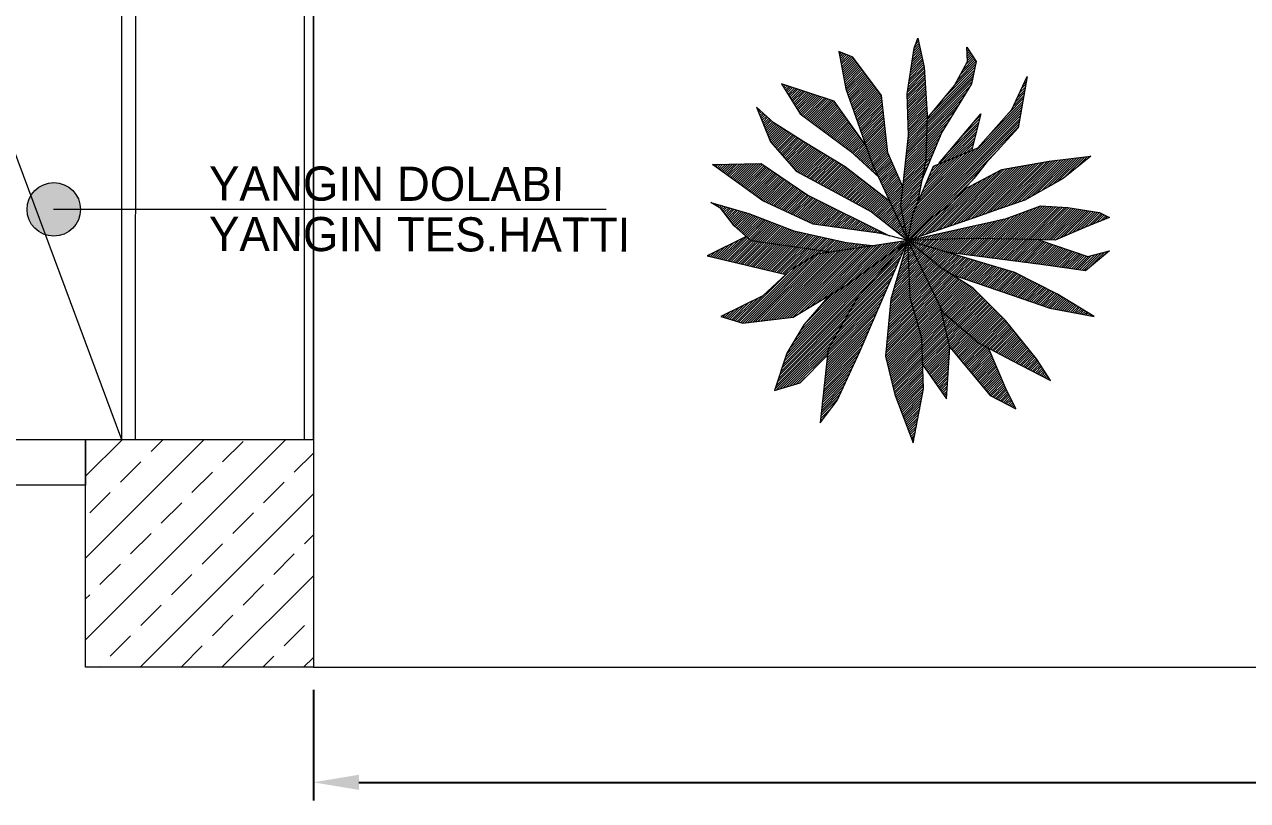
# Model space of a CAD drawing. Header units: millimetres. Extents: x 7998 to 72132, y -12523 to 5591.
# Drawn here: x 64704.6 to 64973.1, y -7909.1 to -7738.8 of the extents above; entities that cross this region are included whole.
import ezdxf

# ---------------------------------------------------------------- set-up
doc = ezdxf.new("R2010")
doc.units = ezdxf.units.MM
doc.layers.add('vfolha2', color=110, linetype='Continuous')
doc.layers.add('Xray_Column Scan', color=7, linetype='Continuous', lineweight=13, true_color=0x525252)
doc.layers.add('Xray_Hatch', color=7, linetype='Continuous', lineweight=0, true_color=0x424242)
for name, color, linetype, lineweight in [('Xray_Concrete Arme Column', 8, 'Continuous', 35), ('Xray_Furniture Temporary', 23, 'Continuous', 15), ('Xray_Partition Wall', 254, 'Continuous', 25), ('Xray_Slab', 165, 'Continuous', 15), ('Xray_Text Area', 252, 'Continuous', 20)]:
    doc.layers.add(name, color=color, linetype=linetype, lineweight=lineweight)
doc.styles.add('ODA ISIMLERI', font='GOTHIC.TTF', dxfattribs={"width": 0.8, "height": 27})
doc.styles.get("Standard").update_dxf_attribs({"font": 'arial.ttf'})
doc.dimstyles.new('IC OLCU', dxfattribs={"dimtxt": 12, "dimasz": 10, "dimexe": 4, "dimexo": 5, "dimgap": 3, "dimtad": 1, "dimdec": 0, "dimtxsty": 'Standard', "dimcen": 5, "dimdle": 10, "dimclrd": 154, "dimclre": 154, "dimclrt": 151, "dimadec": 0, "dimazin": 0, "dimtfac": 1, "dimtdec": 0, "dimtmove": 0, "dimatfit": 3, "dimfxl": 1, "dimarcsym": 0})
pattern_1 = [(45, (-77721.82284, -4811.66158), (-0.25762868125, 0.25762868125), [])]

# ---------------------------------------------------------------- blocks, each defined once
blk = doc.blocks.new('*D2716')
at = {"color": 154, "lineweight": -2, "transparency": 16777216}
for p, q in [((64768.01, -7884.87), (64768.01, -7909.15)), ((65234.02, -7884.87), (65234.02, -7909.15)), ((64778.01, -7905.15), (65224.02, -7905.15))]:
    blk.add_line(p, q, dxfattribs=at)
at = {"color": 154, "transparency": 16777216}
for points in [[(64778.01, -7903.48), (64778.01, -7906.81), (64768.01, -7905.15)], [(65224.02, -7903.48), (65224.02, -7906.81), (65234.02, -7905.15)]]:
    blk.add_solid(points, dxfattribs=at)
at = {"layer": 'Defpoints', "color": 0, "transparency": 16777216}
for p in [(64768.01, -7879.87), (65234.02, -7879.87), (65234.02, -7905.15)]:
    blk.add_point(p, dxfattribs=at)
at = {"color": 151, "lineweight": 0, "transparency": 16777216, "insert": (65001.02, -7896.02), "char_height": 12, "attachment_point": 5}
blk.add_mtext('466', dxfattribs=at)

msp = doc.modelspace()

# ---------------------------------------------------------------- hatches: boundary and pattern name
at = {"layer": 'vfolha2', "linetype": 'ByBlock', "lineweight": 0}
h = msp.add_hatch(dxfattribs=at)
h.set_pattern_fill('ANSI31', color=9, scale=2.914736, style=0)
h.set_pattern_definition(pattern_1)
h.paths.add_polyline_path([(64898.69, -7763.1), (64896.99, -7778.61), (64898.51, -7786.17), (64899.72, -7780.25), (64900.58, -7778.21), (64902.44, -7768.39), (64902.78, -7758.54), (64902.1, -7748.14), (64900.74, -7741.75), (64899.88, -7743.94), (64898.35, -7753.98)])
h.paths.add_polyline_path([(64914.53, -7758.35), (64905.27, -7769.38), (64912.53, -7766.38)])
h.paths.add_polyline_path([(64919.13, -7770.58), (64910.79, -7775.02), (64907.72, -7778.42), (64903.46, -7781.34), (64898.51, -7786.17), (64913.33, -7781.16), (64918.45, -7779.33), (64924.23, -7777.33), (64932.58, -7772.59), (64938.71, -7767.66), (64929.51, -7768.75)])
h.paths.add_polyline_path([(64929.68, -7801.04), (64939.39, -7802.87), (64931.38, -7797.94), (64922.02, -7793.2), (64898.51, -7786.17), (64905.67, -7792.1), (64907.96, -7793.56), (64921.17, -7798.12)])
h.paths.add_polyline_path([(64880.99, -7809.98), (64879.28, -7826.22), (64883.03, -7821.29), (64887.97, -7810.53), (64898.51, -7786.17), (64887.46, -7798.67)])
h.paths.add_polyline_path([(64866.68, -7798.31), (64857.49, -7802.87), (64862.26, -7804.33), (64873.32, -7803.05), (64884.73, -7796.12), (64898.51, -7786.17), (64888.31, -7787.72), (64878.6, -7789.19), (64872.81, -7792.65)])
h.paths.add_polyline_path([(64866.34, -7769.3), (64855.62, -7769.48), (64866.68, -7777.51), (64877.75, -7782.62), (64892.56, -7784.63), (64894.51, -7785.13), (64876.56, -7776.23)])
h = msp.add_hatch(dxfattribs=at)
h.set_pattern_fill('ANSI31', color=9, scale=2.914736, style=0)
h.set_pattern_definition(pattern_1)
h.paths.add_polyline_path([(64892.73, -7754.34), (64886.43, -7745.95), (64883.37, -7744.68), (64884.9, -7752.88), (64890.69, -7769.3), (64898.51, -7786.17), (64896.99, -7778.61), (64897.45, -7774.41), (64894.1, -7766.93)])
h.paths.add_polyline_path([(64902.75, -7759.44), (64902.44, -7768.39), (64901.58, -7772.91), (64906.01, -7762.37), (64912.49, -7751.79), (64913.51, -7746.86), (64911.46, -7743.76), (64911.63, -7746.86), (64908.74, -7752.15)])
h.paths.add_polyline_path([(64904.14, -7769.85), (64899.72, -7780.25), (64898.51, -7786.17), (64903.46, -7781.34), (64907.72, -7778.42), (64912.99, -7772.59), (64915.72, -7769.12), (64922.7, -7761.46), (64924.74, -7750.15), (64921.34, -7757.45), (64913.85, -7765.84)])
h.paths.add_polyline_path([(64930.87, -7786.08), (64938.19, -7782.99), (64942.79, -7781.16), (64940.58, -7780.06), (64933.6, -7778.97), (64927.64, -7778.61), (64920.15, -7781.34), (64898.51, -7786.17), (64911.97, -7785.72), (64922.53, -7785.9)])
h.paths.add_polyline_path([(64927.3, -7786.01), (64922.53, -7785.9), (64911.97, -7785.72), (64898.51, -7786.17), (64907.45, -7788.84), (64928.32, -7791.56), (64937.51, -7792.83), (64942.79, -7788.46), (64938.02, -7789.73)])
h.paths.add_polyline_path([(64912.83, -7796.66), (64905.67, -7792.1), (64898.51, -7786.17), (64906.18, -7801.96), (64914.19, -7808.71), (64921.34, -7812.54), (64929.85, -7816.92), (64926.79, -7812.17), (64919.98, -7803.78)])
h.paths.add_polyline_path([(64893.58, -7811.62), (64895.63, -7820.01), (64899.72, -7830.59), (64901.93, -7818.74), (64901.59, -7807.61), (64899.03, -7798.67), (64898.51, -7786.17), (64894.78, -7799.04)])
h.paths.add_polyline_path([(64882.86, -7775.69), (64890.52, -7779.88), (64898.51, -7786.17), (64894.51, -7777.54), (64884.73, -7770.03), (64875.71, -7764.56), (64869.07, -7760.36), (64865.32, -7756.9), (64868.39, -7764.56), (64874, -7770.94)])
h = msp.add_hatch(dxfattribs=at)
h.set_pattern_fill('ANSI31', color=9, scale=2.914736, style=0)
h.set_pattern_definition(pattern_1)
h.paths.add_polyline_path([(64885.92, -7766.56), (64891.99, -7772.11), (64890.69, -7769.3), (64889.28, -7765.3), (64882.35, -7755.62), (64870.77, -7751.79), (64874.86, -7758.35)])
h.paths.add_polyline_path([(64901.59, -7807.61), (64901.76, -7813.4), (64907.03, -7820.93), (64907.72, -7809.62), (64905.66, -7800.89), (64898.51, -7786.17), (64899.03, -7798.67)])
h = msp.add_hatch(dxfattribs=at)
h.set_pattern_fill('ANSI31', color=9, scale=2.914736, style=0)
h.set_pattern_definition(pattern_1)
h.paths.add_polyline_path([(64863.62, -7780.25), (64855.28, -7777.88), (64857.49, -7779.15), (64860.38, -7782.99), (64864.13, -7786.27), (64881.55, -7788.74), (64888.31, -7787.72), (64891.06, -7787.31), (64885.07, -7786.63), (64873.5, -7784.08)])
h.paths.add_polyline_path([(64864.13, -7786.27), (64863, -7785.28), (64854.43, -7789.55), (64871.71, -7793.67), (64872.81, -7792.65), (64878.6, -7789.19), (64881.55, -7788.74)])
h.paths.add_polyline_path([(64880.83, -7811.43), (64880.99, -7809.98), (64887.46, -7798.67), (64898.51, -7786.17), (64884.73, -7796.12), (64881.4, -7798.14), (64875.71, -7804.69), (64871.96, -7810.89), (64869.24, -7819.11), (64874.86, -7817.46)])
h = msp.add_hatch(dxfattribs=at)
h.set_pattern_fill('ANSI31', color=9, scale=2.914736, style=0)
h.set_pattern_definition(pattern_1)
h.paths.add_polyline_path([(64916.57, -7820.2), (64922.19, -7823.12), (64919.98, -7818.56), (64916.23, -7809.8), (64914.19, -7808.71), (64906.18, -7801.96), (64905.66, -7800.89), (64907.72, -7809.62)])
at = {"layer": 'Xray_Column Scan', "linetype": 'Continuous', "lineweight": 0}
h = msp.add_hatch(dxfattribs=at)
h.set_pattern_fill('ANSI33', color=256, scale=2)
h.set_pattern_definition([(45, (42221.123, -19666.286), (-8.980256, 8.980256), []), (45, (42230.104, -19666.286), (-8.980256, 8.980256), [6.35, -3.175])])
h.paths.add_polyline_path([(64718.01, -7879.87), (64718.01, -7829.87), (64768.01, -7829.87), (64768.01, -7879.87)])
at = {"layer": 'Xray_Hatch', "lineweight": 0}
h = msp.add_hatch(color=256, dxfattribs=at)
h.dxf.hatch_style = 1
h.paths.add_polyline_path([(64716.9, -7779.36, 1), (64705.16, -7779.36, 1)])

# ---------------------------------------------------------------- linework, layer by layer
at = {"lineweight": 0}
for p, q in [((64689.01, -7730.84), (64725.89, -7829.87)), ((64710.99, -7779.29), (64832.31, -7779.29))]:
    msp.add_line(p, q, dxfattribs=at)
msp.add_lwpolyline([(64728.98, -7829.87), (64729.01, -7730.84), (64725.92, -7730.84), (64725.89, -7829.87)], close=True, dxfattribs=at)
msp.add_circle((64711.03, -7779.36), 5.87, dxfattribs=at)
at = {"layer": 'vfolha2', "color": 9, "linetype": 'ByBlock', "lineweight": 0}
for p, q in [((64899.88, -7743.94), (64900.74, -7741.75)), ((64900.74, -7741.75), (64902.1, -7748.14)), ((64883.37, -7744.68), (64884.9, -7752.88)), ((64886.43, -7745.95), (64883.37, -7744.68)), ((64898.35, -7753.98), (64899.88, -7743.94)), ((64911.63, -7746.86), (64911.46, -7743.76)), ((64911.46, -7743.76), (64913.51, -7746.86)), ((64892.73, -7754.34), (64886.43, -7745.95)), ((64902.1, -7748.14), (64902.78, -7758.54)), ((64908.74, -7752.15), (64911.63, -7746.86)), ((64913.51, -7746.86), (64912.49, -7751.79)), ((64921.34, -7757.45), (64924.74, -7750.15)), ((64924.74, -7750.15), (64922.7, -7761.46)), ((64870.77, -7751.79), (64874.86, -7758.35)), ((64882.35, -7755.62), (64870.77, -7751.79)), ((64884.9, -7752.88), (64890.69, -7769.3)), ((64902.75, -7759.44), (64908.74, -7752.15)), ((64912.49, -7751.79), (64906.01, -7762.37)), ((64889.28, -7765.3), (64882.35, -7755.62)), ((64894.1, -7766.93), (64892.73, -7754.34)), ((64898.69, -7763.1), (64898.35, -7753.98)), ((64865.32, -7756.9), (64868.39, -7764.56)), ((64869.07, -7760.36), (64865.32, -7756.9)), ((64874.86, -7758.35), (64885.92, -7766.56)), ((64902.78, -7758.54), (64902.44, -7768.39)), ((64905.33, -7769.3), (64914.53, -7758.35)), ((64914.53, -7758.35), (64912.49, -7766.56)), ((64913.85, -7765.84), (64921.34, -7757.45)), ((64875.71, -7764.56), (64869.07, -7760.36)), ((64922.7, -7761.46), (64915.72, -7769.12)), ((64868.39, -7764.56), (64874, -7770.94)), ((64884.73, -7770.03), (64875.71, -7764.56)), ((64896.99, -7778.61), (64898.69, -7763.1)), ((64906.01, -7762.37), (64901.52, -7773.07)), ((64885.92, -7766.56), (64892.18, -7772.29)), ((64897.45, -7774.41), (64894.1, -7766.93)), ((64904.14, -7769.85), (64913.85, -7765.84)), ((64855.62, -7769.48), (64866.34, -7769.3)), ((64866.68, -7777.51), (64855.62, -7769.48)), ((64866.34, -7769.3), (64876.56, -7776.23)), ((64890.69, -7769.3), (64898.51, -7786.17)), ((64899.72, -7780.25), (64904.14, -7769.85)), ((64902.44, -7768.39), (64900.58, -7778.21)), ((64915.72, -7769.12), (64912.99, -7772.59)), ((64919.13, -7770.58), (64929.51, -7768.75)), ((64929.51, -7768.75), (64938.71, -7767.66)), ((64938.71, -7767.66), (64932.58, -7772.59)), ((64874, -7770.94), (64882.86, -7775.69)), ((64894.51, -7777.54), (64884.73, -7770.03)), ((64912.99, -7772.59), (64907.72, -7778.42)), ((64910.79, -7775.02), (64919.13, -7770.58)), ((64932.58, -7772.59), (64924.23, -7777.33)), ((64857.49, -7779.15), (64855.28, -7777.88)), ((64855.28, -7777.88), (64863.62, -7780.25)), ((64877.75, -7782.62), (64866.68, -7777.51)), ((64876.56, -7776.23), (64894.51, -7785.13)), ((64882.86, -7775.69), (64890.52, -7779.88)), ((64924.23, -7777.33), (64918.45, -7779.33)), ((64860.38, -7782.99), (64857.49, -7779.15)), ((64863.62, -7780.25), (64873.5, -7784.08)), ((64890.52, -7779.88), (64898.51, -7786.17)), ((64898.51, -7786.17), (64896.99, -7778.61)), ((64898.51, -7786.17), (64899.72, -7780.25)), ((64907.72, -7778.42), (64903.46, -7781.34)), ((64918.45, -7779.33), (64913.33, -7781.16)), ((64920.15, -7781.34), (64927.64, -7778.61)), ((64927.64, -7778.61), (64933.6, -7778.97)), ((64933.6, -7778.97), (64940.58, -7780.06)), ((64940.58, -7780.06), (64942.79, -7781.16)), ((64864.13, -7786.27), (64860.38, -7782.99)), ((64892.56, -7784.63), (64877.75, -7782.62)), ((64913.33, -7781.16), (64898.51, -7786.17)), ((64898.51, -7786.17), (64920.15, -7781.34)), ((64903.46, -7781.34), (64898.51, -7786.17)), ((64938.19, -7782.99), (64930.87, -7786.08)), ((64942.79, -7781.16), (64938.19, -7782.99)), ((64863, -7785.28), (64854.43, -7789.55)), ((64873.5, -7784.08), (64885.07, -7786.63)), ((64898.51, -7786.17), (64892.56, -7784.63)), ((64911.97, -7785.72), (64898.51, -7786.17)), ((64922.53, -7785.9), (64911.97, -7785.72)), ((64930.87, -7786.08), (64922.53, -7785.9)), ((64927.3, -7786.01), (64938.02, -7789.73)), ((64881.55, -7788.74), (64864.13, -7786.27)), ((64888.31, -7787.72), (64878.6, -7789.19)), ((64884.73, -7796.12), (64898.51, -7786.17)), ((64885.07, -7786.63), (64891.24, -7787.33)), ((64898.51, -7786.17), (64887.46, -7798.67)), ((64887.97, -7810.53), (64898.51, -7786.17)), ((64898.51, -7786.17), (64888.31, -7787.72)), ((64898.51, -7786.17), (64894.78, -7799.04)), ((64905.67, -7792.1), (64898.51, -7786.17)), ((64922.02, -7793.2), (64898.51, -7786.17)), ((64899.03, -7798.67), (64898.51, -7786.17)), ((64898.51, -7786.17), (64906.18, -7801.96)), ((64942.79, -7788.46), (64937.51, -7792.83)), ((64938.02, -7789.73), (64942.79, -7788.46)), ((64854.43, -7789.55), (64871.71, -7793.67)), ((64878.6, -7789.19), (64872.81, -7792.65)), ((64928.32, -7791.56), (64907.45, -7788.84)), ((64872.81, -7792.65), (64866.68, -7798.31)), ((64912.83, -7796.66), (64905.67, -7792.1)), ((64907.96, -7793.56), (64921.17, -7798.12)), ((64931.38, -7797.94), (64922.02, -7793.2)), ((64937.51, -7792.83), (64928.32, -7791.56)), ((64873.32, -7803.05), (64884.73, -7796.12)), ((64919.98, -7803.78), (64912.83, -7796.66)), ((64866.68, -7798.31), (64857.49, -7802.87)), ((64881.4, -7798.14), (64875.71, -7804.69)), ((64887.46, -7798.67), (64880.99, -7809.98)), ((64894.78, -7799.04), (64893.58, -7811.62)), ((64901.59, -7807.61), (64899.03, -7798.67)), ((64921.17, -7798.12), (64929.68, -7801.04)), ((64939.39, -7802.87), (64931.38, -7797.94)), ((64907.72, -7809.62), (64905.66, -7800.89)), ((64906.18, -7801.96), (64914.19, -7808.71)), ((64929.68, -7801.04), (64939.39, -7802.87)), ((64857.49, -7802.87), (64862.26, -7804.33)), ((64862.26, -7804.33), (64873.32, -7803.05)), ((64875.71, -7804.69), (64871.96, -7810.89)), ((64926.79, -7812.17), (64919.98, -7803.78)), ((64880.99, -7809.98), (64879.28, -7826.22)), ((64901.93, -7818.74), (64901.59, -7807.61)), ((64907.03, -7820.93), (64907.72, -7809.62)), ((64907.72, -7809.62), (64916.57, -7820.2)), ((64914.19, -7808.71), (64921.34, -7812.54)), ((64919.98, -7818.56), (64916.16, -7809.63)), ((64871.96, -7810.89), (64869.24, -7819.11)), ((64874.86, -7817.46), (64880.83, -7811.43)), ((64883.03, -7821.29), (64887.97, -7810.53)), ((64893.58, -7811.62), (64895.63, -7820.01)), ((64921.34, -7812.54), (64929.85, -7816.92)), ((64929.85, -7816.92), (64926.79, -7812.17)), ((64901.76, -7813.4), (64907.03, -7820.93)), ((64869.24, -7819.11), (64874.86, -7817.46)), ((64895.63, -7820.01), (64899.72, -7830.59)), ((64899.72, -7830.59), (64901.93, -7818.74)), ((64916.57, -7820.2), (64922.19, -7823.12)), ((64922.19, -7823.12), (64919.98, -7818.56)), ((64879.28, -7826.22), (64883.03, -7821.29))]:
    msp.add_line(p, q, dxfattribs=at)
at = {"layer": 'Xray_Concrete Arme Column', "linetype": 'Continuous', "lineweight": 0}
msp.add_lwpolyline([(64718.01, -7879.87), (64718.01, -7829.87), (64768.01, -7829.87), (64768.01, -7879.87), (64718.01, -7879.87)], dxfattribs=at)
at = {"layer": 'Xray_Furniture Temporary', "linetype": 'Continuous', "lineweight": 0}
msp.add_lwpolyline([(64768.01, -7650.9), (64766.01, -7650.9), (64766.01, -7829.87), (64768.01, -7829.87)], close=True, dxfattribs=at)
at = {"layer": 'Xray_Partition Wall', "lineweight": 0}
msp.add_lwpolyline([(64689.01, -7829.87), (64718.01, -7829.87), (64718.01, -7839.87), (64718.01, -7839.87), (64718.01, -7839.87), (64589.01, -7839.87)], dxfattribs=at)
at = {"layer": 'Xray_Slab', "linetype": 'Continuous', "lineweight": 0}
msp.add_lwpolyline([(65234.02, -7339.91), (64768.01, -7339.91), (64768.01, -7879.87), (65234.02, -7879.87)], close=True, dxfattribs=at)

# ---------------------------------------------------------------- texts
at = {"layer": 'Xray_Text Area', "lineweight": 0, "style": 'ODA ISIMLERI'}
for s, p in [('YANGIN DOLABI', (64745.09, -7777.4)), ('YANGIN DOLABI', (64745.09, -7777.4)), ('YANGIN TES.HATTI', (64745.09, -7788.48)), ('YANGIN TES.HATTI', (64745.09, -7788.48))]:
    msp.add_text(s, height=7.5, rotation=359.8889, dxfattribs=at).set_placement(p)

# ---------------------------------------------------------------- dimensions: what is measured, and where the dimension line sits
at = {"lineweight": 0}
dim = msp.add_linear_dim(base=(65234.02, -7905.15), p1=(64768.01, -7879.87), p2=(65234.02, -7879.87), dimstyle='IC OLCU', dxfattribs=at)
dim.commit()
dim.dimension.update_dxf_attribs({"geometry": '*D2716', "text_midpoint": (65001.02, -7896.02)})

doc.saveas('drawing.dxf')
